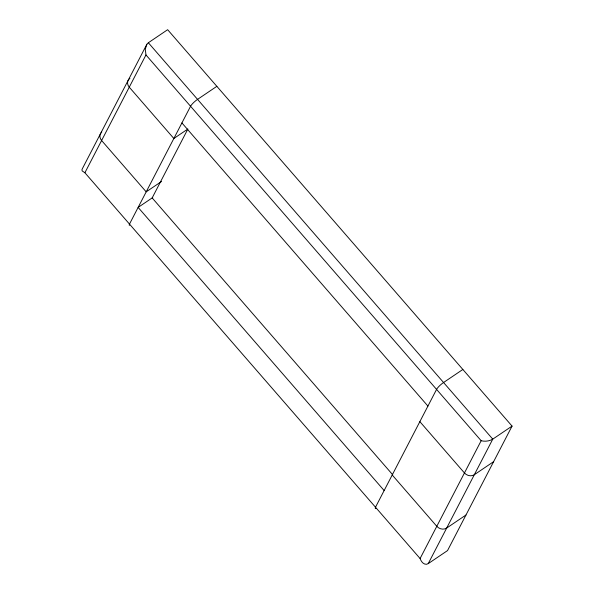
<?xml version="1.0" encoding="UTF-8"?>
<svg xmlns="http://www.w3.org/2000/svg" width="594" height="594" viewBox="0 0 594 594"><rect width="100%" height="100%" fill="white"/><g stroke="black" fill="none" stroke-linecap="round" stroke-linejoin="round"><path stroke-width="0.89" d="M146.867 44.268L145.278 49.191L145.968 54.945L481.162 440.726C485.031 441.713 489.315 441.194 492.76 439.144L512.058 426.098L167.642 29.7L148.352 42.746L146.867 44.268L82.507 168.421L81.942 169.698L82.18 170.923L84.897 172.757L420.092 558.538C421.087 561.308 423.173 564.419 426.47 564.3L428.237 563.624L447.534 550.579L512.058 426.098M84.897 172.757L145.968 54.945M187.875 129.032L152.168 197.921L392.708 474.769M420.092 558.538L481.162 440.726M428.237 563.624L492.76 439.144L148.352 42.746M216.847 86.33L197.55 99.376A7.21 1.582 -41 0 0 190.555 106.267L129.492 224.079A7.21 1.582 -41 0 0 129.477 225.364M187.667 129.158L173.849 138.499L129.262 87.177A7.21 6.155 27.4 0 1 129.915 78.311M161.546 181.467L146.198 191.847L101.611 140.526A7.21 6.155 27.4 0 1 101.737 132.061M152.717 197.55L138.135 207.41L384.14 490.547M462.86 369.468L443.562 382.514A7.21 1.582 -41 0 0 436.568 389.404L375.505 507.217A7.21 1.582 -41 0 0 376.269 508.449M493.621 461.664L474.324 474.71A7.21 6.155 27.4 0 1 464.449 472.958L419.861 421.636M465.971 515.013L446.673 528.059A7.21 6.155 27.4 0 1 436.798 526.306L392.211 474.985M181.92 122.936L427.925 406.081"/></g></svg>
